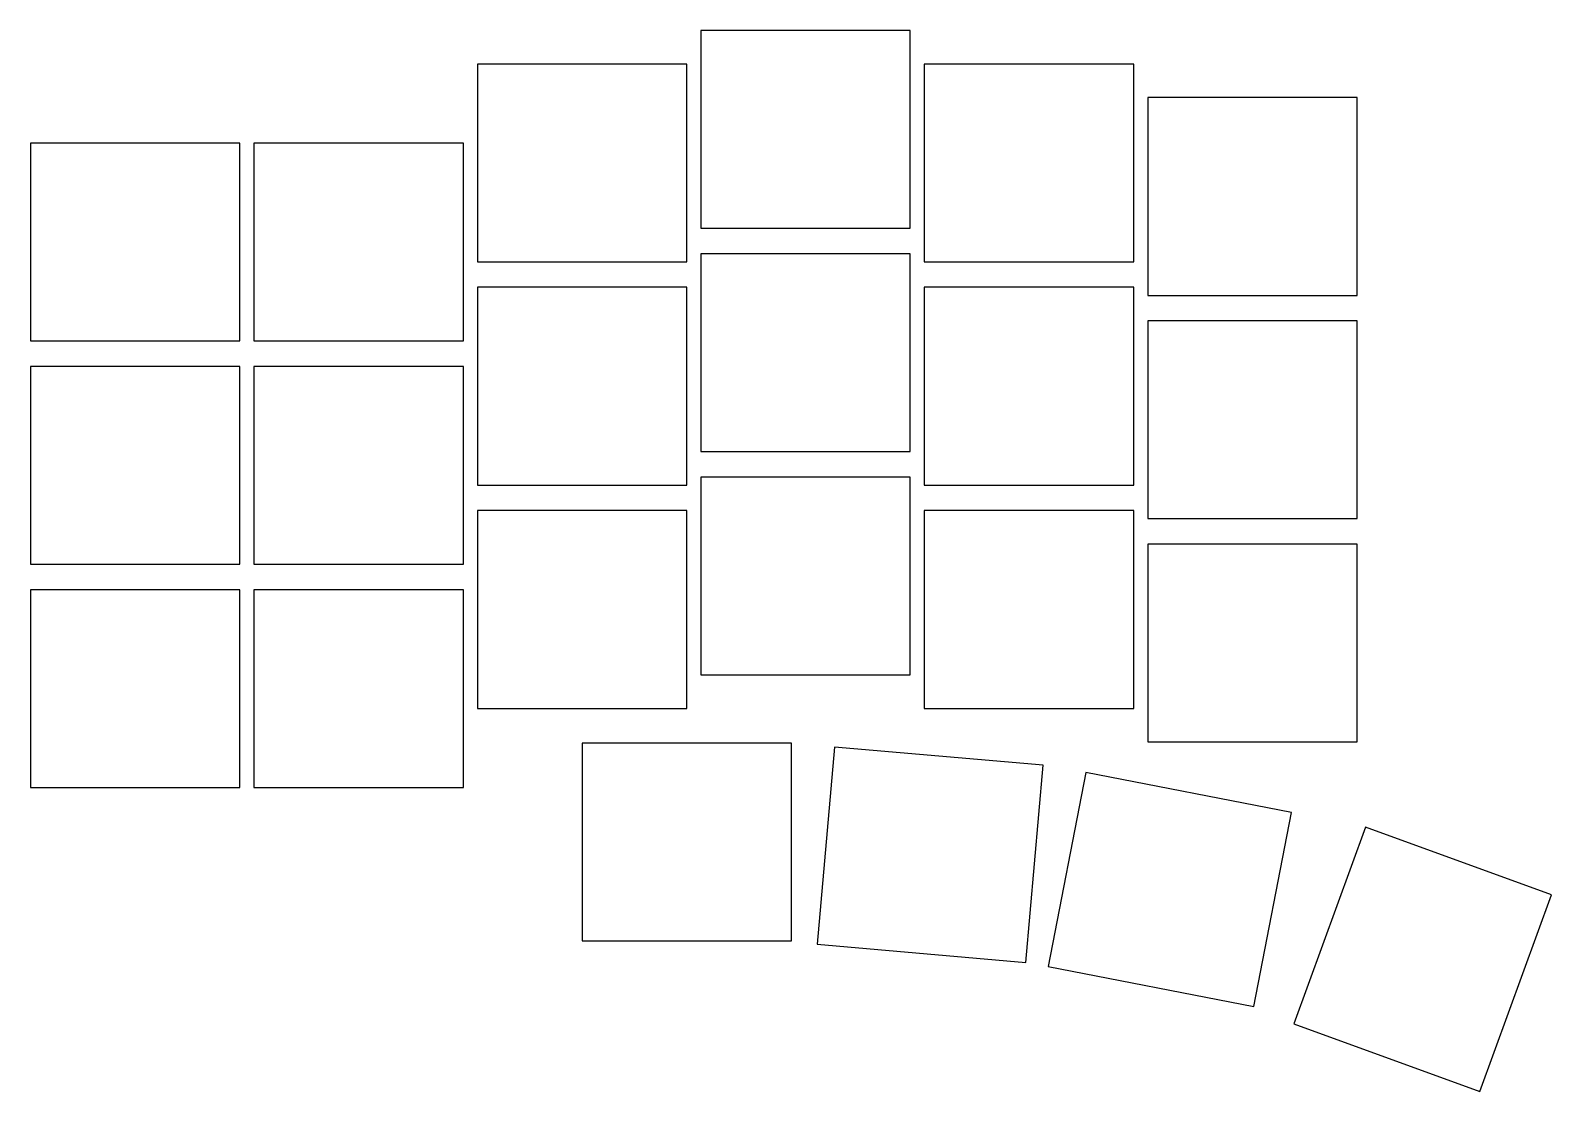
# Model space of a CAD drawing. Header units: millimetres. Extents: x 141 to 272, y -185 to -93.
import ezdxf

# ---------------------------------------------------------------- set-up
doc = ezdxf.new("R2010")
doc.units = ezdxf.units.MM

msp = doc.modelspace()

# ---------------------------------------------------------------- linework, layer by layer
for p, q in [((216.6, -93.41), (198.6, -93.41)), ((198.6, -93.41), (198.6, -110.41)), ((216.6, -110.41), (216.6, -93.41)), ((197.4, -96.3), (179.4, -96.3)), ((179.4, -96.3), (179.4, -113.3)), ((197.4, -113.3), (197.4, -96.3)), ((235.8, -96.3), (217.8, -96.3)), ((217.8, -96.3), (217.8, -113.3)), ((235.8, -113.3), (235.8, -96.3)), ((255, -99.19), (237, -99.19)), ((237, -99.19), (237, -116.19)), ((255, -116.19), (255, -99.19)), ((159, -103.1), (141, -103.1)), ((141, -103.1), (141, -120.1)), ((159, -120.1), (159, -103.1)), ((178.2, -103.1), (160.2, -103.1)), ((160.2, -103.1), (160.2, -120.1)), ((178.2, -120.1), (178.2, -103.1)), ((198.6, -110.41), (216.6, -110.41)), ((179.4, -113.3), (197.4, -113.3)), ((216.6, -112.61), (198.6, -112.61)), ((198.6, -112.61), (198.6, -129.61)), ((216.6, -129.61), (216.6, -112.61)), ((217.8, -113.3), (235.8, -113.3)), ((197.4, -115.5), (179.4, -115.5)), ((179.4, -115.5), (179.4, -132.5)), ((197.4, -132.5), (197.4, -115.5)), ((235.8, -115.5), (217.8, -115.5)), ((217.8, -115.5), (217.8, -132.5)), ((235.8, -132.5), (235.8, -115.5)), ((237, -116.19), (255, -116.19)), ((255, -118.39), (237, -118.39)), ((237, -118.39), (237, -135.39)), ((255, -135.39), (255, -118.39)), ((141, -120.1), (159, -120.1)), ((160.2, -120.1), (178.2, -120.1)), ((159, -122.3), (141, -122.3)), ((141, -122.3), (141, -139.3)), ((159, -139.3), (159, -122.3)), ((178.2, -122.3), (160.2, -122.3)), ((160.2, -122.3), (160.2, -139.3)), ((178.2, -139.3), (178.2, -122.3)), ((198.6, -129.61), (216.6, -129.61)), ((216.6, -131.81), (198.6, -131.81)), ((198.6, -131.81), (198.6, -148.81)), ((216.6, -148.81), (216.6, -131.81)), ((179.4, -132.5), (197.4, -132.5)), ((217.8, -132.5), (235.8, -132.5)), ((197.4, -134.7), (179.4, -134.7)), ((179.4, -134.7), (179.4, -151.7)), ((197.4, -151.7), (197.4, -134.7)), ((235.8, -134.7), (217.8, -134.7)), ((217.8, -134.7), (217.8, -151.7)), ((235.8, -151.7), (235.8, -134.7)), ((237, -135.39), (255, -135.39)), ((255, -137.59), (237, -137.59)), ((237, -137.59), (237, -154.59)), ((255, -154.59), (255, -137.59)), ((141, -139.3), (159, -139.3)), ((160.2, -139.3), (178.2, -139.3)), ((159, -141.5), (141, -141.5)), ((141, -141.5), (141, -158.5)), ((159, -158.5), (159, -141.5)), ((178.2, -141.5), (160.2, -141.5)), ((160.2, -141.5), (160.2, -158.5)), ((178.2, -158.5), (178.2, -141.5)), ((198.6, -148.81), (216.6, -148.81)), ((179.4, -151.7), (197.4, -151.7)), ((217.8, -151.7), (235.8, -151.7)), ((206.4, -154.7), (188.4, -154.7)), ((188.4, -154.7), (188.4, -171.7)), ((206.4, -171.7), (206.4, -154.7)), ((210.08, -155.03), (208.6, -171.97)), ((228.02, -156.6), (210.08, -155.03)), ((237, -154.59), (255, -154.59)), ((226.53, -173.54), (228.02, -156.6)), ((231.69, -157.23), (228.45, -173.91)), ((249.36, -160.66), (231.69, -157.23)), ((141, -158.5), (159, -158.5)), ((160.2, -158.5), (178.2, -158.5)), ((246.12, -177.35), (249.36, -160.66)), ((255.72, -161.92), (249.56, -178.84)), ((271.69, -167.74), (255.72, -161.92)), ((265.54, -184.65), (271.69, -167.74)), ((188.4, -171.7), (206.4, -171.7)), ((208.6, -171.97), (226.53, -173.54)), ((228.45, -173.91), (246.12, -177.35)), ((249.56, -178.84), (265.54, -184.65))]:
    msp.add_line(p, q)

doc.saveas('drawing.dxf')
